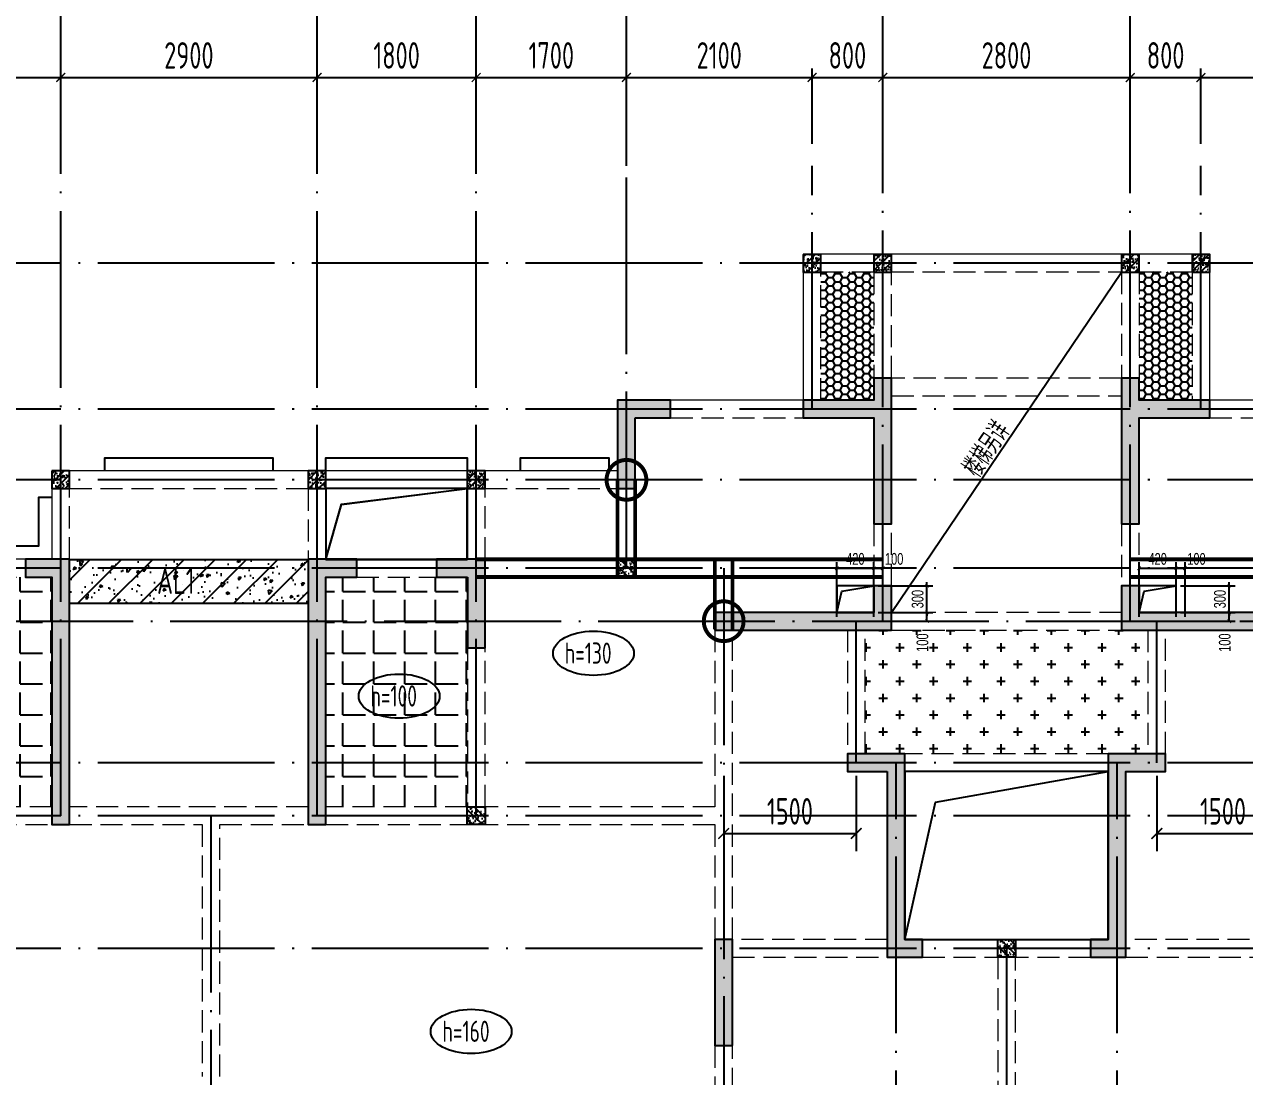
# Model space of a CAD drawing. Extents: x -668857 to 154266, y -275694 to 291306.
# Drawn here: x -198999 to -185195, y -6322 to 5578 of the extents above; entities that cross this region are included whole.
import ezdxf
from ezdxf.enums import TextEntityAlignment as Align

# ---------------------------------------------------------------- set-up
doc = ezdxf.new("R2010")
doc.units = 0
doc.header["$LTSCALE"] = 1000
for name, pattern in [('DASH', [0.35, 0.25, -0.1]), ('DASHED', [0.75, 0.5, -0.25]), ('DOTE', [2.42, 2, -0.2, 0.02, -0.2])]:
    doc.linetypes.add(name, pattern=pattern)
doc.layers.get('0').update_dxf_attribs({"linetype": 'CONTINUOUS'})
doc.layers.get('DEFPOINTS').update_dxf_attribs({"linetype": 'CONTINUOUS'})
doc.layers.add('+公共字体', color=7, linetype='CONTINUOUS', lineweight=20)
for name, color, linetype in [('A-AXIS', 1, 'CONTINUOUS'), ('A-DOTE', 10, 'DOTE'), ('BEAM', 4, 'DASHED'), ('ROOF', 183, 'CONTINUOUS'), ('S-B板填充', 251, 'CONTINUOUS'), ('S-B板标注', 3, 'CONTINUOUS'), ('S-B板配筋号', 7, 'CONTINUOUS'), ('S-C承台编号', 6, 'CONTINUOUS'), ('S-D洞口', 4, 'CONTINUOUS'), ('S-D洞口标注', 3, 'CONTINUOUS'), ('S-L主梁线', 4, 'DASH'), ('S-Q墙填充', 252, 'CONTINUOUS'), ('S-Q墙实线', 6, 'CONTINUOUS'), ('S-Q墙标注', 3, 'CONTINUOUS'), ('S-Y一般标注', 3, 'CONTINUOUS'), ('S-板正筋', 2, 'CONTINUOUS'), ('S-构造柱', 212, 'CONTINUOUS'), ('TEXT', 2, 'CONTINUOUS'), ('水平筋标注', 7, 'CONTINUOUS'), ('看线', 251, 'CONTINUOUS'), ('配箍校核', 34, 'CONTINUOUS')]:
    doc.layers.add(name, color=color, linetype=linetype)
doc.styles.add('TSSD_DIMENSION', font='Tssdeng.shx', dxfattribs={"width": 0.7, "bigfont": 'tssdchn.shx'})
doc.styles.add('TSSD_REIN', font='tssdeng.shx', dxfattribs={"width": 0.7, "height": 300, "bigfont": 'tssdchn.shx'})
doc.styles.add('结构文字', font='zstxt.shx', dxfattribs={"width": 0.7, "bigfont": 'zshz.shx'})
doc.dimstyles.new('STRUCK', dxfattribs={"dimtxt": 400, "dimasz": 121, "dimexe": 200, "dimexo": 150, "dimgap": 115, "dimtad": 1, "dimdec": 0, "dimdsep": 46, "dimtxsty": '结构文字', "dimblk": 'ARCHTICK', "dimcen": 400, "dimclrd": 3, "dimclre": 3, "dimclrt": 7, "dimadec": 0, "dimazin": 0, "dimtfac": 1, "dimtdec": 0, "dimtix": 1, "dimtmove": 2, "dimatfit": 3, "dimldrblk": '_DIMX', "dimfxl": 0, "dimtolj": 1, "dimtzin": 0, "dimarcsym": 0})
doc.dimstyles.new('STRUCK30', dxfattribs={"dimscale": 0.33333, "dimtxt": 400, "dimasz": 121, "dimexe": 200, "dimexo": 150, "dimgap": 115, "dimtad": 1, "dimdec": 0, "dimdsep": 46, "dimtxsty": '结构文字', "dimblk": 'ARCHTICK', "dimcen": 400, "dimclrd": 3, "dimclre": 3, "dimclrt": 7, "dimadec": 0, "dimazin": 0, "dimtfac": 1, "dimtdec": 0, "dimtix": 1, "dimtmove": 2, "dimatfit": 3, "dimldrblk": '_DIMX', "dimfxl": 0, "dimtolj": 1, "dimtzin": 0, "dimarcsym": 0})
doc.dimstyles.new('TSSD_100_100', dxfattribs={"dimtxt": 300, "dimasz": 100, "dimexe": 100, "dimexo": 250, "dimgap": 100, "dimtad": 1, "dimdec": 0, "dimzin": 0, "dimdsep": 46, "dimtxsty": 'TSSD_DIMENSION', "dimblk": 'ARCHTICK', "dimcen": 0, "dimdle": 100, "dimclrt": 7, "dimadec": 0, "dimazin": 0, "dimtfac": 1, "dimtdec": 0, "dimtix": 1, "dimtmove": 2, "dimatfit": 3, "dimldrblk": 'ARCHTICK', "dimfxl": 0, "dimtolj": 1, "dimtzin": 0, "dimarcsym": 0})

# ---------------------------------------------------------------- blocks, each defined once
blk = doc.blocks.new('_ArchTick')
at = {"color": 0, "linetype": 'ByBlock', "const_width": 0.15}
blk.add_lwpolyline([(-0.5, -0.5), (0.5, 0.5)], dxfattribs=at)
blk = doc.blocks.new('*D162')
at = {"layer": 'DEFPOINTS', "color": 0}
for p in [(31400, 19250), (29600, 18250), (31400, 18250)]:
    blk.add_point(p, dxfattribs=at)
at = {"layer": 'S-Y一般标注', "color": 0, "lineweight": -2}
for p, q in [((29600, 18500), (29600, 19350)), ((31400, 18500), (31400, 19350)), ((29500, 19250), (31500, 19250))]:
    blk.add_line(p, q, dxfattribs=at)
at = {"layer": 'S-Y一般标注', "color": 0, "lineweight": -2, "xscale": 100, "yscale": 100, "zscale": 100, "rotation": 180}
blk.add_blockref('_ArchTick', (29600, 19250), dxfattribs=at)
at = {"layer": 'S-Y一般标注', "color": 0, "lineweight": -2, "xscale": 100, "yscale": 100, "zscale": 100}
blk.add_blockref('_ArchTick', (31400, 19250), dxfattribs=at)
at = {"layer": 'S-Y一般标注', "color": 7, "insert": (30500, 19500), "char_height": 300, "attachment_point": 5, "style": 'TSSD_DIMENSION'}
blk.add_mtext('\\A1;1800', dxfattribs=at)
blk = doc.blocks.new('*D163')
at = {"layer": 'DEFPOINTS', "color": 0}
for p in [(34300, 19250), (31400, 18250), (34300, 18250)]:
    blk.add_point(p, dxfattribs=at)
at = {"layer": 'S-Y一般标注', "color": 0, "lineweight": -2}
for p, q in [((31400, 18500), (31400, 19350)), ((34300, 18500), (34300, 19350)), ((31300, 19250), (34400, 19250))]:
    blk.add_line(p, q, dxfattribs=at)
at = {"layer": 'S-Y一般标注', "color": 0, "lineweight": -2, "xscale": 100, "yscale": 100, "zscale": 100, "rotation": 180}
blk.add_blockref('_ArchTick', (31400, 19250), dxfattribs=at)
at = {"layer": 'S-Y一般标注', "color": 0, "lineweight": -2, "xscale": 100, "yscale": 100, "zscale": 100}
blk.add_blockref('_ArchTick', (34300, 19250), dxfattribs=at)
at = {"layer": 'S-Y一般标注', "color": 7, "insert": (32850, 19500), "char_height": 300, "attachment_point": 5, "style": 'TSSD_DIMENSION'}
blk.add_mtext('\\A1;2900', dxfattribs=at)
blk = doc.blocks.new('*D164')
at = {"layer": 'DEFPOINTS', "color": 0}
for p in [(36100, 19250), (34300, 18250), (36100, 18250)]:
    blk.add_point(p, dxfattribs=at)
at = {"layer": 'S-Y一般标注', "color": 0, "lineweight": -2}
for p, q in [((34300, 18500), (34300, 19350)), ((36100, 18500), (36100, 19350)), ((34200, 19250), (36200, 19250))]:
    blk.add_line(p, q, dxfattribs=at)
at = {"layer": 'S-Y一般标注', "color": 0, "lineweight": -2, "xscale": 100, "yscale": 100, "zscale": 100, "rotation": 180}
blk.add_blockref('_ArchTick', (34300, 19250), dxfattribs=at)
at = {"layer": 'S-Y一般标注', "color": 0, "lineweight": -2, "xscale": 100, "yscale": 100, "zscale": 100}
blk.add_blockref('_ArchTick', (36100, 19250), dxfattribs=at)
at = {"layer": 'S-Y一般标注', "color": 7, "insert": (35200, 19500), "char_height": 300, "attachment_point": 5, "style": 'TSSD_DIMENSION'}
blk.add_mtext('\\A1;1800', dxfattribs=at)
blk = doc.blocks.new('*D165')
at = {"layer": 'DEFPOINTS', "color": 0}
for p in [(37800, 19250), (36100, 18250), (37800, 18250)]:
    blk.add_point(p, dxfattribs=at)
at = {"layer": 'S-Y一般标注', "color": 0, "lineweight": -2}
for p, q in [((36100, 18500), (36100, 19350)), ((37800, 18500), (37800, 19350)), ((36000, 19250), (37900, 19250))]:
    blk.add_line(p, q, dxfattribs=at)
at = {"layer": 'S-Y一般标注', "color": 0, "lineweight": -2, "xscale": 100, "yscale": 100, "zscale": 100, "rotation": 180}
blk.add_blockref('_ArchTick', (36100, 19250), dxfattribs=at)
at = {"layer": 'S-Y一般标注', "color": 0, "lineweight": -2, "xscale": 100, "yscale": 100, "zscale": 100}
blk.add_blockref('_ArchTick', (37800, 19250), dxfattribs=at)
at = {"layer": 'S-Y一般标注', "color": 7, "insert": (36950, 19500), "char_height": 300, "attachment_point": 5, "style": 'TSSD_DIMENSION'}
blk.add_mtext('\\A1;1700', dxfattribs=at)
blk = doc.blocks.new('*D166')
at = {"layer": 'DEFPOINTS', "color": 0}
for p in [(40700, 19250), (39900, 18250), (40700, 18250)]:
    blk.add_point(p, dxfattribs=at)
at = {"layer": 'S-Y一般标注', "color": 0, "lineweight": -2}
for p, q in [((39900, 18500), (39900, 19350)), ((40700, 18500), (40700, 19350)), ((39800, 19250), (40800, 19250))]:
    blk.add_line(p, q, dxfattribs=at)
at = {"layer": 'S-Y一般标注', "color": 0, "lineweight": -2, "xscale": 100, "yscale": 100, "zscale": 100, "rotation": 180}
blk.add_blockref('_ArchTick', (39900, 19250), dxfattribs=at)
at = {"layer": 'S-Y一般标注', "color": 0, "lineweight": -2, "xscale": 100, "yscale": 100, "zscale": 100}
blk.add_blockref('_ArchTick', (40700, 19250), dxfattribs=at)
at = {"layer": 'S-Y一般标注', "color": 7, "insert": (40300, 19500), "char_height": 300, "attachment_point": 5, "style": 'TSSD_DIMENSION'}
blk.add_mtext('\\A1;800', dxfattribs=at)
blk = doc.blocks.new('*D167')
at = {"layer": 'DEFPOINTS', "color": 0}
for p in [(43500, 19250), (40700, 18250), (43500, 18250)]:
    blk.add_point(p, dxfattribs=at)
at = {"layer": 'S-Y一般标注', "color": 0, "lineweight": -2}
for p, q in [((40700, 18500), (40700, 19350)), ((43500, 18500), (43500, 19350)), ((40600, 19250), (43600, 19250))]:
    blk.add_line(p, q, dxfattribs=at)
at = {"layer": 'S-Y一般标注', "color": 0, "lineweight": -2, "xscale": 100, "yscale": 100, "zscale": 100, "rotation": 180}
blk.add_blockref('_ArchTick', (40700, 19250), dxfattribs=at)
at = {"layer": 'S-Y一般标注', "color": 0, "lineweight": -2, "xscale": 100, "yscale": 100, "zscale": 100}
blk.add_blockref('_ArchTick', (43500, 19250), dxfattribs=at)
at = {"layer": 'S-Y一般标注', "color": 7, "insert": (42100, 19500), "char_height": 300, "attachment_point": 5, "style": 'TSSD_DIMENSION'}
blk.add_mtext('\\A1;2800', dxfattribs=at)
blk = doc.blocks.new('*D168')
at = {"layer": 'DEFPOINTS', "color": 0}
for p in [(46400, 19250), (44300, 18250), (46400, 18250)]:
    blk.add_point(p, dxfattribs=at)
at = {"layer": 'S-Y一般标注', "color": 0, "lineweight": -2}
for p, q in [((44300, 18500), (44300, 19350)), ((46400, 18500), (46400, 19350)), ((44200, 19250), (46500, 19250))]:
    blk.add_line(p, q, dxfattribs=at)
at = {"layer": 'S-Y一般标注', "color": 0, "lineweight": -2, "xscale": 100, "yscale": 100, "zscale": 100, "rotation": 180}
blk.add_blockref('_ArchTick', (44300, 19250), dxfattribs=at)
at = {"layer": 'S-Y一般标注', "color": 0, "lineweight": -2, "xscale": 100, "yscale": 100, "zscale": 100}
blk.add_blockref('_ArchTick', (46400, 19250), dxfattribs=at)
at = {"layer": 'S-Y一般标注', "color": 7, "insert": (45742, 19500), "char_height": 300, "attachment_point": 5, "style": 'TSSD_DIMENSION'}
blk.add_mtext('\\A1;2100', dxfattribs=at)
blk = doc.blocks.new('*D186')
at = {"layer": 'DEFPOINTS', "color": 0}
for p in [(39900, 19250), (37800, 18250), (39900, 18250)]:
    blk.add_point(p, dxfattribs=at)
at = {"layer": 'S-Y一般标注', "color": 0, "lineweight": -2}
for p, q in [((37800, 18500), (37800, 19350)), ((39900, 18500), (39900, 19350)), ((37700, 19250), (40000, 19250))]:
    blk.add_line(p, q, dxfattribs=at)
at = {"layer": 'S-Y一般标注', "color": 0, "lineweight": -2, "xscale": 100, "yscale": 100, "zscale": 100, "rotation": 180}
blk.add_blockref('_ArchTick', (37800, 19250), dxfattribs=at)
at = {"layer": 'S-Y一般标注', "color": 0, "lineweight": -2, "xscale": 100, "yscale": 100, "zscale": 100}
blk.add_blockref('_ArchTick', (39900, 19250), dxfattribs=at)
at = {"layer": 'S-Y一般标注', "color": 7, "insert": (38850, 19500), "char_height": 300, "attachment_point": 5, "style": 'TSSD_DIMENSION'}
blk.add_mtext('\\A1;2100', dxfattribs=at)
blk = doc.blocks.new('*D187')
at = {"layer": 'DEFPOINTS', "color": 0}
for p in [(44300, 19250), (43500, 18250), (44300, 18250)]:
    blk.add_point(p, dxfattribs=at)
at = {"layer": 'S-Y一般标注', "color": 0, "lineweight": -2}
for p, q in [((43500, 18500), (43500, 19350)), ((44300, 18500), (44300, 19350)), ((43400, 19250), (44400, 19250))]:
    blk.add_line(p, q, dxfattribs=at)
at = {"layer": 'S-Y一般标注', "color": 0, "lineweight": -2, "xscale": 100, "yscale": 100, "zscale": 100, "rotation": 180}
blk.add_blockref('_ArchTick', (43500, 19250), dxfattribs=at)
at = {"layer": 'S-Y一般标注', "color": 0, "lineweight": -2, "xscale": 100, "yscale": 100, "zscale": 100}
blk.add_blockref('_ArchTick', (44300, 19250), dxfattribs=at)
at = {"layer": 'S-Y一般标注', "color": 7, "insert": (43900, 19500), "char_height": 300, "attachment_point": 5, "style": 'TSSD_DIMENSION'}
blk.add_mtext('\\A1;800', dxfattribs=at)
blk = doc.blocks.new('20210729.03504727')
at = {"layer": '看线', "color": 202, "ltscale": 0.5}
for points in [[(26800, 10800), (26800, 10950), (28700, 10950), (28700, 10800)], [(29300, 10800), (29300, 10950), (30900, 10950), (30900, 10800)], [(31500, 10800), (31500, 10950), (32500, 10950), (32500, 10800)], [(26200, 10500), (26050, 10500), (26050, 9950), (24500, 9950)]]:
    blk.add_lwpolyline(points, dxfattribs=at)
blk = doc.blocks.new('*D1082')
at = {"layer": 'DEFPOINTS', "color": 0}
for p in [(-185969, -772), (-185369, -772), (-185969, -1072)]:
    blk.add_point(p, dxfattribs=at)
at = {"layer": 'S-D洞口标注', "color": 3, "lineweight": -2}
for p, q in [((-185919, -772), (-185302, -772)), ((-185369, -772), (-185369, -732)), ((-185369, -1072), (-185369, -772)), ((-185919, -1072), (-185302, -1072)), ((-185369, -1072), (-185369, -1112))]:
    blk.add_line(p, q, dxfattribs=at)
at = {"layer": 'S-D洞口标注', "color": 3, "lineweight": -2, "xscale": 40.33293, "yscale": 40.33293, "zscale": 40.33293}
for p, rotation in [((-185369, -772), 270), ((-185369, -1072), 90)]:
    blk.add_blockref('_ArchTick', p, dxfattribs=dict(at, rotation=rotation))
at = {"layer": 'S-D洞口标注', "color": 7, "insert": (-185474, -922), "char_height": 133.3, "attachment_point": 5, "rotation": 90, "style": '结构文字'}
blk.add_mtext('\\A1;300', dxfattribs=at)
blk = doc.blocks.new('_DIMX')
blk.add_line((-150, 0), (150, 0))
at = {"const_width": 50}
blk.add_lwpolyline([(-70, -70), (70, 70)], dxfattribs=at)
blk = doc.blocks.new('*D1083')
at = {"layer": 'DEFPOINTS', "color": 0}
for p in [(-185969, -573), (-186389, -1173), (-185969, -1172)]:
    blk.add_point(p, dxfattribs=at)
at = {"layer": 'S-D洞口标注', "color": 3, "lineweight": -2}
for p, q in [((-186389, -1123), (-186389, -506)), ((-185969, -1122), (-185969, -506)), ((-186389, -573), (-185969, -573))]:
    blk.add_line(p, q, dxfattribs=at)
at = {"layer": 'S-D洞口标注', "color": 3, "lineweight": -2, "xscale": 40.33293, "yscale": 40.33293, "zscale": 40.33293, "rotation": 180}
blk.add_blockref('_ArchTick', (-186389, -573), dxfattribs=at)
at = {"layer": 'S-D洞口标注', "color": 3, "lineweight": -2, "xscale": 40.33293, "yscale": 40.33293, "zscale": 40.33293}
blk.add_blockref('_ArchTick', (-185969, -573), dxfattribs=at)
at = {"layer": 'S-D洞口标注', "color": 7, "insert": (-186179, -468), "char_height": 133.3, "attachment_point": 5, "style": '结构文字'}
blk.add_mtext('\\A1;420', dxfattribs=at)
blk = doc.blocks.new('*D1084')
at = {"layer": 'DEFPOINTS', "color": 0}
for p in [(-185869, -573), (-185969, -1172), (-185869, -1172)]:
    blk.add_point(p, dxfattribs=at)
at = {"layer": 'S-D洞口标注', "color": 3, "lineweight": -2}
for p, q in [((-185969, -1122), (-185969, -506)), ((-185869, -1122), (-185869, -506)), ((-185969, -573), (-185869, -573))]:
    blk.add_line(p, q, dxfattribs=at)
at = {"layer": 'S-D洞口标注', "color": 3, "lineweight": -2, "xscale": 40.33293, "yscale": 40.33293, "zscale": 40.33293, "rotation": 180}
blk.add_blockref('_ArchTick', (-185969, -573), dxfattribs=at)
at = {"layer": 'S-D洞口标注', "color": 3, "lineweight": -2, "xscale": 40.33293, "yscale": 40.33293, "zscale": 40.33293}
blk.add_blockref('_ArchTick', (-185869, -573), dxfattribs=at)
at = {"layer": 'S-D洞口标注', "color": 7, "insert": (-185740, -468), "char_height": 133.3, "attachment_point": 5, "style": '结构文字'}
blk.add_mtext('\\A1;100', dxfattribs=at)
blk = doc.blocks.new('*D1085')
at = {"layer": 'DEFPOINTS', "color": 0}
for p in [(-185969, -1072), (-185369, -1072), (-185969, -1172)]:
    blk.add_point(p, dxfattribs=at)
at = {"layer": 'S-D洞口标注', "color": 3, "lineweight": -2}
for p, q in [((-185919, -1072), (-185302, -1072)), ((-185369, -1172), (-185369, -1072)), ((-185919, -1172), (-185302, -1172))]:
    blk.add_line(p, q, dxfattribs=at)
at = {"layer": 'S-D洞口标注', "color": 3, "lineweight": -2, "xscale": 40.33293, "yscale": 40.33293, "zscale": 40.33293}
for p, rotation in [((-185369, -1072), 90), ((-185369, -1172), 270)]:
    blk.add_blockref('_ArchTick', p, dxfattribs=dict(at, rotation=rotation))
at = {"layer": 'S-D洞口标注', "color": 7, "insert": (-185419, -1414), "char_height": 133.3, "attachment_point": 5, "rotation": 90, "style": '结构文字'}
blk.add_mtext('\\A1;100', dxfattribs=at)
blk = doc.blocks.new('*D1086')
at = {"layer": 'DEFPOINTS', "color": 0}
for p in [(-189389, -772), (-188789, -772), (-189389, -1072)]:
    blk.add_point(p, dxfattribs=at)
at = {"layer": 'S-D洞口标注', "color": 3, "lineweight": -2}
for p, q in [((-189339, -772), (-188722, -772)), ((-188789, -772), (-188789, -732)), ((-188789, -1072), (-188789, -772)), ((-189339, -1072), (-188722, -1072)), ((-188789, -1072), (-188789, -1112))]:
    blk.add_line(p, q, dxfattribs=at)
at = {"layer": 'S-D洞口标注', "color": 3, "lineweight": -2, "xscale": 40.33293, "yscale": 40.33293, "zscale": 40.33293}
for p, rotation in [((-188789, -772), 270), ((-188789, -1072), 90)]:
    blk.add_blockref('_ArchTick', p, dxfattribs=dict(at, rotation=rotation))
at = {"layer": 'S-D洞口标注', "color": 7, "insert": (-188894, -922), "char_height": 133.3, "attachment_point": 5, "rotation": 90, "style": '结构文字'}
blk.add_mtext('\\A1;300', dxfattribs=at)
blk = doc.blocks.new('*D1087')
at = {"layer": 'DEFPOINTS', "color": 0}
for p in [(-189389, -573), (-189809, -1173), (-189389, -1172)]:
    blk.add_point(p, dxfattribs=at)
at = {"layer": 'S-D洞口标注', "color": 3, "lineweight": -2}
for p, q in [((-189809, -1123), (-189809, -506)), ((-189389, -1122), (-189389, -506)), ((-189809, -573), (-189389, -573))]:
    blk.add_line(p, q, dxfattribs=at)
at = {"layer": 'S-D洞口标注', "color": 3, "lineweight": -2, "xscale": 40.33293, "yscale": 40.33293, "zscale": 40.33293, "rotation": 180}
blk.add_blockref('_ArchTick', (-189809, -573), dxfattribs=at)
at = {"layer": 'S-D洞口标注', "color": 3, "lineweight": -2, "xscale": 40.33293, "yscale": 40.33293, "zscale": 40.33293}
blk.add_blockref('_ArchTick', (-189389, -573), dxfattribs=at)
at = {"layer": 'S-D洞口标注', "color": 7, "insert": (-189599, -468), "char_height": 133.3, "attachment_point": 5, "style": '结构文字'}
blk.add_mtext('\\A1;420', dxfattribs=at)
blk = doc.blocks.new('*D1088')
at = {"layer": 'DEFPOINTS', "color": 0}
for p in [(-189289, -573), (-189389, -1172), (-189289, -1172)]:
    blk.add_point(p, dxfattribs=at)
at = {"layer": 'S-D洞口标注', "color": 3, "lineweight": -2}
for p, q in [((-189389, -1122), (-189389, -506)), ((-189289, -1122), (-189289, -506)), ((-189389, -573), (-189289, -573))]:
    blk.add_line(p, q, dxfattribs=at)
at = {"layer": 'S-D洞口标注', "color": 3, "lineweight": -2, "xscale": 40.33293, "yscale": 40.33293, "zscale": 40.33293, "rotation": 180}
blk.add_blockref('_ArchTick', (-189389, -573), dxfattribs=at)
at = {"layer": 'S-D洞口标注', "color": 3, "lineweight": -2, "xscale": 40.33293, "yscale": 40.33293, "zscale": 40.33293}
blk.add_blockref('_ArchTick', (-189289, -573), dxfattribs=at)
at = {"layer": 'S-D洞口标注', "color": 7, "insert": (-189160, -468), "char_height": 133.3, "attachment_point": 5, "style": '结构文字'}
blk.add_mtext('\\A1;100', dxfattribs=at)
blk = doc.blocks.new('*D1089')
at = {"layer": 'DEFPOINTS', "color": 0}
for p in [(-189389, -1072), (-188789, -1072), (-189389, -1172)]:
    blk.add_point(p, dxfattribs=at)
at = {"layer": 'S-D洞口标注', "color": 3, "lineweight": -2}
for p, q in [((-189339, -1072), (-188722, -1072)), ((-188789, -1172), (-188789, -1072)), ((-189339, -1172), (-188722, -1172))]:
    blk.add_line(p, q, dxfattribs=at)
at = {"layer": 'S-D洞口标注', "color": 3, "lineweight": -2, "xscale": 40.33293, "yscale": 40.33293, "zscale": 40.33293}
for p, rotation in [((-188789, -1072), 90), ((-188789, -1172), 270)]:
    blk.add_blockref('_ArchTick', p, dxfattribs=dict(at, rotation=rotation))
at = {"layer": 'S-D洞口标注', "color": 7, "insert": (-188839, -1414), "char_height": 133.3, "attachment_point": 5, "rotation": 90, "style": '结构文字'}
blk.add_mtext('\\A1;100', dxfattribs=at)
blk = doc.blocks.new('20210803.22403995')
at = {"layer": '+公共字体', "color": 2, "const_width": 45}
for points in [[(-831038, -168387, 1), (-831038, -167937, 1), (-831038, -168387, -1)], [(-829938, -169986, 1), (-829938, -169536, 1), (-829938, -169986, -1)]]:
    blk.add_lwpolyline(points, format="xyb", dxfattribs=at)
blk = doc.blocks.new('20210807.15312446')
at = {"layer": 'S-Q墙填充'}
h = blk.add_hatch(color=252, dxfattribs=at)
h.dxf.hatch_style = 1
h.paths.add_polyline_path([(97216, 67840), (97216, 68190), (97016, 68190), (97016, 67940), (96216, 67940), (96216, 67740), (97016, 67740), (97016, 66540), (97216, 66540)])
h = blk.add_hatch(color=252, dxfattribs=at)
h.dxf.hatch_style = 1
h.paths.add_polyline_path([(99816, 67840), (99816, 66540), (100016, 66540), (100016, 67740), (100815, 67740), (100815, 67940), (100016, 67940), (100016, 68190), (99816, 68190)])
h = blk.add_hatch(color=252, dxfattribs=at)
h.dxf.hatch_style = 1
h.paths.add_polyline_path([(94316, 67740), (94716, 67740), (94716, 67940), (94116, 67940), (94116, 66940), (94316, 66940)])
h = blk.add_hatch(color=252, dxfattribs=at)
h.dxf.hatch_style = 1
h.paths.add_polyline_path([(87916, 66140), (87416, 66140), (87416, 65940), (87716, 65940), (87716, 63140), (87916, 63140)])
h = blk.add_hatch(color=252, dxfattribs=at)
h.dxf.hatch_style = 1
h.paths.add_polyline_path([(90616, 66140), (90616, 63140), (90816, 63140), (90816, 65940), (91166, 65940), (91166, 66140)])
h = blk.add_hatch(color=252, dxfattribs=at)
h.dxf.hatch_style = 1
h.paths.add_polyline_path([(92416, 65940), (92416, 65140), (92616, 65140), (92616, 66140), (92066, 66140), (92066, 65940)])
h = blk.add_hatch(color=252, dxfattribs=at)
h.dxf.hatch_style = 1
h.paths.add_polyline_path([(95216, 65340), (96816, 65340), (97216, 65340), (97216, 65840), (97016, 65840), (97016, 65540), (96816, 65540), (95216, 65540)])
h = blk.add_hatch(color=252, dxfattribs=at)
h.dxf.hatch_style = 1
h.paths.add_polyline_path([(100016, 65540), (100016, 65840), (99816, 65840), (99816, 65340), (100216, 65340), (101816, 65340), (101816, 65540), (100216, 65540)])
h = blk.add_hatch(color=252, dxfattribs=at)
h.dxf.hatch_style = 1
h.paths.add_polyline_path([(97166, 63740), (97166, 61640), (97566, 61640), (97566, 61840), (97366, 61840), (97366, 63940), (96716, 63940), (96716, 63740)])
h = blk.add_hatch(color=252, dxfattribs=at)
h.dxf.hatch_style = 1
h.paths.add_polyline_path([(99666, 61840), (99466, 61840), (99466, 61640), (99866, 61640), (99866, 63740), (100316, 63740), (100316, 63940), (99666, 63940)])
h = blk.add_hatch(color=252, dxfattribs=at)
h.dxf.hatch_style = 1
h.paths.add_polyline_path([(95416, 60640), (95416, 61840), (95216, 61840), (95216, 60640)])
at = {"layer": 'S-D洞口', "color": 5}
for points in [[(90816, 66140), (92416, 66140), (92416, 66940), (90816, 66940), (90816, 66140), (90993, 66762), (92416, 66940)], [(97366, 61840), (99666, 61840), (99666, 63740), (97366, 63740), (97366, 61840), (97712, 63393), (99666, 63740)]]:
    blk.add_lwpolyline(points, dxfattribs=at)
at = {"layer": 'S-L主梁线', "linetype": 'ByBlock', "lineweight": 18}
for p, q in [((96216, 69590), (96216, 67940)), ((97116, 69590), (96216, 69590)), ((99916, 69590), (97116, 69590)), ((100816, 69590), (99916, 69590)), ((100816, 67940), (100816, 69590)), ((96216, 67940), (94716, 67940)), ((102316, 67940), (100816, 67940)), ((87716, 67140), (87716, 66140)), ((90716, 67140), (87716, 67140)), ((92516, 67140), (90716, 67140)), ((94116, 67140), (92516, 67140)), ((90816, 66940), (92416, 66940)), ((90816, 66140), (90816, 66940)), ((92416, 66940), (92416, 66140)), ((87416, 66140), (86016, 66140)), ((92066, 66140), (91166, 66140)), ((97366, 63740), (99666, 63740)), ((98516, 61840), (97566, 61840)), ((99466, 61840), (98516, 61840))]:
    blk.add_line(p, q, dxfattribs=at)
at = {"layer": 'S-L主梁线', "linetype": 'DASH', "lineweight": 18}
for p, q in [((96416, 69390), (97016, 69390)), ((96416, 67940), (96416, 69390)), ((97016, 69390), (97016, 68190)), ((97216, 69390), (99816, 69390)), ((97216, 68190), (97216, 69390)), ((99816, 69390), (99816, 68190)), ((100015, 69390), (100016, 68190)), ((100016, 69390), (100616, 69390)), ((100616, 69390), (100616, 67940)), ((99815, 68190), (97216, 68190)), ((97216, 67990), (99816, 67990)), ((94716, 67740), (96216, 67740)), ((100816, 67740), (102316, 67740)), ((87916, 66940), (90616, 66940)), ((87916, 66140), (87916, 66940)), ((90616, 66940), (90616, 66140)), ((92616, 66940), (94116, 66940)), ((92616, 66140), (92616, 66940)), ((97016, 66540), (97016, 65840)), ((97216, 65840), (97216, 66540)), ((99816, 66540), (99816, 65840)), ((100016, 65840), (100016, 66540)), ((86016, 65940), (87416, 65940)), ((91166, 65940), (92066, 65940)), ((99816, 65540), (97216, 65540)), ((95216, 65340), (95216, 63340)), ((95416, 63240), (95416, 65340)), ((96716, 65340), (96716, 63940)), ((96916, 63940), (96916, 65340)), ((97216, 65340), (99816, 65340)), ((100116, 65340), (100116, 63940)), ((100316, 63940), (100316, 65340)), ((92416, 65140), (92416, 63340)), ((92616, 63340), (92616, 65140)), ((99666, 63940), (97366, 63940)), ((87716, 63340), (86016, 63340)), ((89516, 63340), (87916, 63340)), ((90616, 63340), (89516, 63340)), ((92416, 63340), (90816, 63340)), ((95216, 63340), (92616, 63340)), ((95416, 61840), (95416, 63240)), ((86016, 63140), (87716, 63140)), ((87916, 63140), (89416, 63140)), ((89416, 63140), (89416, 60290)), ((89616, 63140), (90616, 63140)), ((89616, 60290), (89616, 63140)), ((90816, 63140), (92516, 63140)), ((92516, 63140), (95216, 63140)), ((95216, 63140), (95216, 61840)), ((97166, 61840), (95416, 61840)), ((101616, 61840), (99866, 61840)), ((95416, 61640), (97166, 61640)), ((97566, 61640), (98516, 61640)), ((98416, 61640), (98416, 57640)), ((98516, 61640), (99466, 61640)), ((98616, 57640), (98616, 61640)), ((99866, 61640), (101616, 61640)), ((95216, 60640), (95216, 59090)), ((95416, 59090), (95416, 60640))]:
    blk.add_line(p, q, dxfattribs=at)
at = {"layer": 'S-Q墙实线'}
blk.add_lwpolyline([(97216, 67840), (97216, 68190), (97016, 68190), (97016, 67940), (96216, 67940), (96216, 67740), (97016, 67740), (97016, 66540), (97216, 66540), (97216, 67840)], dxfattribs=at)
for points in [[(99816, 67840), (99816, 66540), (100016, 66540), (100016, 67740), (100815, 67740), (100815, 67940), (100016, 67940), (100016, 68190), (99816, 68190)], [(94316, 67740), (94716, 67740), (94716, 67940), (94116, 67940), (94116, 66940), (94316, 66940)], [(87916, 66140), (87416, 66140), (87416, 65940), (87716, 65940), (87716, 63140), (87916, 63140)], [(90616, 66140), (90616, 63140), (90816, 63140), (90816, 65940), (91166, 65940), (91166, 66140)], [(92416, 65940), (92416, 65140), (92616, 65140), (92616, 66140), (92066, 66140), (92066, 65940)], [(95216, 65340), (96816, 65340), (97216, 65340), (97216, 65840), (97016, 65840), (97016, 65540), (96816, 65540), (95216, 65540)], [(100016, 65540), (100016, 65840), (99816, 65840), (99816, 65340), (100216, 65340), (101816, 65340), (101816, 65540), (100216, 65540)], [(97166, 63740), (97166, 61640), (97566, 61640), (97566, 61840), (97366, 61840), (97366, 63940), (96716, 63940), (96716, 63740)], [(99666, 61840), (99466, 61840), (99466, 61640), (99866, 61640), (99866, 63740), (100316, 63740), (100316, 63940), (99666, 63940)], [(95416, 60640), (95416, 61840), (95216, 61840), (95216, 60640)]]:
    blk.add_lwpolyline(points, close=True, dxfattribs=at)
blk = doc.blocks.new('20210730.02141516')
at = {"layer": 'S-构造柱'}
h = blk.add_hatch(dxfattribs=at)
h.set_pattern_fill('ARMORED', color=256, scale=15, angle=-90, style=0)
h.set_pattern_definition([(320, (-154189.41, 3278673.45), (-9.4128202, -107.5890274), [11.25, -123.75]), (265, (-154189.41, 3278673.45), (112.82882, 20.8127), [9, -99]), (10.4514, (-154190.19, 3278664.49), (103.4159313, -86.7764073), [9.5610285, -105.1713168]), (316.1842, (-154159.41, 3278673.45), (-24.827852, -160.0861573), [16.875, -185.625]), (6.6356, (-154161.48, 3278660.11), (146.117681, -140.199406), [14.341543, -157.75695]), (261.1842, (-154159.41, 3278673.45), (146.11779, -140.199292), [13.5, -148.5]), (291, (-154166.91, 3278658.45), (-60.3928336, -89.5360578), [11.25, -123.75]), (236, (-154166.91, 3278658.45), (108.7725068, -36.4972998), [9, -99]), (341.4514, (-154171.94, 3278650.99), (48.3795745, -126.0333943), [9.5610285, -105.1713168]), (307.5, (-154189.41, 3278673.454), (49.93407807, -1.8239783), [0, -97.8, 0, -100.5, 0, -99.375]), (277.5, (-154189.41, 3278673.454), (59.1617568, -39.4604306), [0, -57.3, 0, -95.55, 0, -37.875]), (237.5, (-154189.41, 3278706.904), (-3.38323076, -80.07336543), [0, -37.5, 0, -117, 0, -155.25]), (227.5, (-154189.41, 3278721.904), (15.0157473, -87.4779254), [0, -48.75, 0, -77.7, 0, -110.25]), (315, (-154189.41, 3278673.454), (53.0330086, 53.0330086), [])])
h.paths.add_polyline_path([(200, 200), (200, 0), (0, 0), (0, 200)])
blk.add_lwpolyline([(200, 200), (200, 0), (0, 0), (0, 200)], close=True, dxfattribs=at)
blk = doc.blocks.new('20210809.18285270')
at = {"layer": 'ROOF', "xscale": -1, "rotation": 4.61764226855621e-08}
for p in [(35500, 12550), (36300, 12550), (39100, 12550), (39900, 12550), (27000, 10100), (29900, 10100), (31700, 10100)]:
    blk.add_blockref('20210730.02141516', p, dxfattribs=at)
at = {"layer": 'ROOF', "rotation": 359.9999999538236}
for p in [(33200, 9100), (37500, 4800)]:
    blk.add_blockref('20210730.02141516', p, dxfattribs=at)
at = {"layer": 'ROOF'}
blk.add_blockref('20210730.02141516', (31500, 6300), dxfattribs=at)
blk = doc.blocks.new('*D289')
at = {"layer": 'DEFPOINTS', "color": 0}
for p in [(-180458, -4859), (-178959, -4859), (-178959, -5659)]:
    blk.add_point(p, dxfattribs=at)
at = {"layer": 'S-Q墙标注', "color": 3, "lineweight": -2}
for p, q in [((-180458, -5009), (-180458, -5859)), ((-178959, -5009), (-178959, -5859)), ((-180458, -5659), (-178959, -5659))]:
    blk.add_line(p, q, dxfattribs=at)
at = {"layer": 'S-Q墙标注', "color": 3, "lineweight": -2, "xscale": 121, "yscale": 121, "zscale": 121, "rotation": 180}
blk.add_blockref('_ArchTick', (-180458, -5659), dxfattribs=at)
at = {"layer": 'S-Q墙标注', "color": 3, "lineweight": -2, "xscale": 121, "yscale": 121, "zscale": 121}
blk.add_blockref('_ArchTick', (-178959, -5659), dxfattribs=at)
at = {"layer": 'S-Q墙标注', "color": 7, "insert": (-179709, -5409), "char_height": 300, "attachment_point": 5, "style": 'TSSD_REIN'}
blk.add_mtext('\\A1;1500', dxfattribs=at)
blk = doc.blocks.new('*D290')
at = {"layer": 'DEFPOINTS', "color": 0}
for p in [(-175559, -4859), (-174059, -4859), (-174059, -5659)]:
    blk.add_point(p, dxfattribs=at)
at = {"layer": 'S-Q墙标注', "color": 3, "lineweight": -2}
for p, q in [((-175559, -5009), (-175559, -5859)), ((-174059, -5009), (-174059, -5859)), ((-175559, -5659), (-174059, -5659))]:
    blk.add_line(p, q, dxfattribs=at)
at = {"layer": 'S-Q墙标注', "color": 3, "lineweight": -2, "xscale": 121, "yscale": 121, "zscale": 121, "rotation": 180}
blk.add_blockref('_ArchTick', (-175559, -5659), dxfattribs=at)
at = {"layer": 'S-Q墙标注', "color": 3, "lineweight": -2, "xscale": 121, "yscale": 121, "zscale": 121}
blk.add_blockref('_ArchTick', (-174059, -5659), dxfattribs=at)
at = {"layer": 'S-Q墙标注', "color": 7, "insert": (-174809, -5409), "char_height": 300, "attachment_point": 5, "style": 'TSSD_REIN'}
blk.add_mtext('\\A1;1500', dxfattribs=at)
blk = doc.blocks.new('20210726.16395156')
at = {"layer": 'A-AXIS'}
for p, q in [((31400, 18249.9), (31400, 21049.9)), ((34300, 18249.9), (34300, 21049.9)), ((36100, 18249.9), (36100, 21049.9)), ((37800, 18249.9), (37800, 21049.9)), ((40700, 18249.9), (40700, 21049.9)), ((43500, 18249.9), (43500, 21049.9))]:
    blk.add_line(p, q, dxfattribs=at)
at = {"layer": 'A-DOTE'}
for p, q in [((31400, 10900), (31400, 18249.9)), ((34300, 10900), (34300, 18249.9)), ((36100, 10900), (36100, 18249.9)), ((37800, 13700), (37800, 18249.9)), ((39900, 15500), (39900, 18249.9)), ((40700, 13100.3), (40700, 18249.9)), ((43500, 13100.3), (43500, 18249.9)), ((44300, 15500), (44300, 18249.9)), ((55600, 17150), (3600, 17150)), ((55600, 15500), (3600, 15500)), ((55600, 14700), (3600, 14700)), ((55600, 13700), (3600, 13700)), ((38900.2, 13700), (38900, 3600)), ((3600, 13100.3), (55600, 13100.3)), ((40400, 11500), (40400, 13100)), ((43800, 11500), (43800, 13100)), ((55600, 11500), (3600, 11500)), ((40850, 3600.2), (40850, 11500)), ((43350, 3600.2), (43350, 11500)), ((55600, 10900), (3600, 10900)), ((33100, 10900), (33100, 3600)), ((55600, 9400), (3600, 9400)), ((42100, 9400), (42100, 3600))]:
    blk.add_line(p, q, dxfattribs=at)
at = {"layer": 'S-Y一般标注'}
for base, p1, p2, picture, middle in [((31400, 19249.9), (29600, 18249.9), (31400, 18249.9), '*D162', (30500, 19499.9)), ((34300, 19249.9), (31400, 18249.9), (34300, 18249.9), '*D163', (32850, 19499.9)), ((36100, 19249.9), (34300, 18249.9), (36100, 18249.9), '*D164', (35200, 19499.9)), ((37800, 19249.9), (36100, 18249.9), (37800, 18249.9), '*D165', (36950, 19499.9)), ((39900, 19249.9), (37800, 18249.9), (39900, 18249.9), '*D186', (38850, 19499.9)), ((40700, 19249.9), (39900, 18249.9), (40700, 18249.9), '*D166', (40300, 19499.9)), ((43500, 19249.9), (40700, 18249.9), (43500, 18249.9), '*D167', (42100, 19499.9)), ((44300, 19249.9), (43500, 18249.9), (44300, 18249.9), '*D187', (43900, 19499.9))]:
    dim = blk.add_linear_dim(base=base, p1=p1, p2=p2, dimstyle='TSSD_100_100', dxfattribs=at)
    dim.commit()
    dim.dimension.update_dxf_attribs({"geometry": picture, "text_midpoint": middle})
dim = blk.add_linear_dim(base=(46400, 19249.9), p1=(44300, 18249.9), p2=(46400, 18249.9), dimstyle='TSSD_100_100', dxfattribs=at)
dim.commit()
dim.dimension.update_dxf_attribs({"geometry": '*D168', "text_midpoint": (45741.9, 19499.9), "dimtype": 160})
blk = doc.blocks.new('20210810.19092027')
at = {"layer": 'S-Q墙标注'}
for base, p1, p2, picture, middle in [((121017.8, 61274), (119518, 62074), (121017.8, 62074), '*D289', (120267.9, 61524)), ((125917.7, 61274), (124417.8, 62074), (125917.7, 62074), '*D290', (125167.7, 61524))]:
    dim = blk.add_linear_dim(base=base, p1=p1, p2=p2, dimstyle='STRUCK', override={"dimtxt": 300, "dimgap": 100, "dimtxsty": 'TSSD_REIN'}, dxfattribs=at)
    dim.commit()
    dim.dimension.update_dxf_attribs({"geometry": picture, "text_midpoint": middle, "insert": (299976.5, 66933)})

msp = doc.modelspace()

# ---------------------------------------------------------------- hatches: boundary and pattern name
at = {"layer": 'BEAM', "linetype": 'ByBlock'}
h = msp.add_hatch(dxfattribs=at)
h.set_pattern_fill('ARMORED', color=252, scale=50, angle=180, style=0)
h.set_pattern_definition([(230, (-416259.77, 1913448.9), (-358.63009, 31.376067), [37.5, -412.5]), (175, (-416259.77, 1913448.9), (69.37567, -376.09607), [30, -330]), (280.4514, (-416289.65, 1913451.52), (-289.25469, -344.71977), [31.870095, -350.571056]), (226.1842, (-416259.77, 1913348.9), (-533.62052, 82.75951), [56.25, -618.75]), (276.6356, (-416304.23, 1913355.8), (-467.33135, -487.05894), [47.80514, -525.8565]), (171.1842, (-416259.77, 1913348.9), (-467.33097, -487.0593), [45, -495]), (201, (-416309.77, 1913373.9), (-298.453526, 201.309445), [37.5, -412.5]), (146, (-416309.77, 1913373.9), (-121.657666, -362.57502), [30, -330]), (251.4514, (-416334.64, 1913390.68), (-420.111314, -161.26525), [31.870095, -350.571056]), (217.5, (-416259.77, 1913448.9), (-6.079928, -166.446927), [0, -326, 0, -335, 0, -331.25]), (187.5, (-416259.77, 1913448.9), (-131.534769, -197.205856), [0, -191, 0, -318.5, 0, -126.25]), (147.5, (-416148.27, 1913448.9), (-266.911218, 11.277436), [0, -125, 0, -390, 0, -517.5]), (137.5, (-416098.27, 1913448.9), (-291.593085, -50.05249), [0, -162.5, 0, -259, 0, -367.5]), (225, (-416259.77, 1913448.9), (176.776695, -176.776695), [])])
h.paths.add_polyline_path([(-195788.64, -972.4), (-198488.63, -972.4), (-198488.63, -472.4), (-195788.64, -472.4)])
at = {"layer": 'S-B板填充', "linetype": 'ByBlock'}
h = msp.add_hatch(dxfattribs=at)
h.set_pattern_fill('HONEY', color=252, scale=17.142857, style=0)
h.set_pattern_definition([(0, (-134309.353, -181258.76), (81.642857, 47.136514), [54.42857, -108.857143]), (120, (-134309.353, -181258.76), (-81.642847, 47.136531), [54.42857, -108.857143]), (60, (-134309.353, -181258.76), (1e-05, 94.273045), [-108.857143, 54.42857])])
h.paths.add_polyline_path([(-189988.11, 1327.64), (-189387.97, 1327.64), (-189387.97, 2777.64), (-189988.11, 2777.64)])
h = msp.add_hatch(dxfattribs=at)
h.set_pattern_fill('HONEY', color=252, scale=17.142857, style=0)
h.set_pattern_definition([(0, (-130709.543, -181258.626), (81.642857, 47.136514), [54.42857, -108.857143]), (120, (-130709.543, -181258.626), (-81.642847, 47.136531), [54.42857, -108.857143]), (60, (-130709.543, -181258.626), (1e-05, 94.273045), [-108.857143, 54.42857])])
h.paths.add_polyline_path([(-186388.3, 1327.64), (-185788.16, 1327.64), (-185788.16, 2777.78), (-186388.3, 2777.78)])
at = {"layer": 'S-B板填充'}
h = msp.add_hatch(dxfattribs=at)
h.set_pattern_fill('ANGLE', color=252, scale=50, style=0)
h.set_pattern_definition([(0, (-102654.7, -148916.23), (0, 349.25), [254, -95.25]), (90, (-102654.7, -148916.23), (-349.25, 2e-14), [254, -95.25])])
h.paths.add_polyline_path([(-200288.64, -672.36), (-198688.62, -672.36), (-198688.62, -3272.36), (-200288.64, -3272.36)])
h = msp.add_hatch(dxfattribs=at)
h.set_pattern_fill('ANGLE', color=252, scale=50, style=0)
h.set_pattern_definition([(0, (-97954.7, -148916.23), (0, 349.25), [254, -95.25]), (90, (-97954.7, -148916.23), (-349.25, 2e-14), [254, -95.25])])
h.paths.add_polyline_path([(-195588.65, -672.36), (-193988.63, -672.36), (-193988.63, -3272.36), (-195588.65, -3272.36)])
h = msp.add_hatch(dxfattribs=at)
h.set_pattern_fill('CROSS', color=252, scale=30, style=0)
h.set_pattern_definition([(0, (-102654.7, -148916.23), (190.5, 190.5), [95.25, -285.75]), (90, (-102607.07, -148963.85), (-190.5, 190.5), [95.25, -285.75])])
h.paths.add_polyline_path([(-189488.7, -1272.09), (-186288.76, -1272.09), (-186288.76, -2672.36), (-189488.7, -2672.36)])

# ---------------------------------------------------------------- linework, layer by layer
at = {"layer": 'BEAM', "linetype": 'ByBlock'}
msp.add_lwpolyline([(-195788.64, -972.4), (-198488.63, -972.4), (-198488.63, -472.4), (-195788.64, -472.4)], close=True, dxfattribs=at)
at = {"layer": 'S-B板标注'}
for centre in [(-192561.72, -1534.72), (-194760.17, -2019.28), (-193945.31, -5811.73)]:
    msp.add_ellipse(centre, major_axis=(-457.33, 0), ratio=0.54724159, dxfattribs=at)
at = {"layer": 'S-B板配筋号', "color": 1}
msp.add_lwpolyline([(-189188.19, -1073.85), (-186588.68, 2775.89)], dxfattribs=at)
at = {"layer": 'S-D洞口', "color": 5}
for points in [[(-195588.64, -472.36), (-193988.63, -472.36), (-193988.63, 327.64), (-195588.64, 327.64), (-195588.64, -472.36), (-195410.86, 149.86), (-193988.63, 327.64)], [(-189808.64, -1072.08), (-189388.64, -1072.08), (-189388.64, -772.08), (-189808.64, -772.08), (-189808.64, -1072.08), (-189750.3, -830.42), (-189388.64, -772.08)], [(-186388.63, -1072.09), (-185968.63, -1072.09), (-185968.63, -772.09), (-186388.63, -772.09), (-186388.63, -1072.09), (-186330.3, -830.42), (-185968.63, -772.09)], [(-189038.63, -4772.36), (-186738.63, -4772.36), (-186738.63, -2872.36), (-189038.63, -2872.36), (-189038.63, -4772.36), (-188691.81, -3219.18), (-186738.63, -2872.36)]]:
    msp.add_lwpolyline(points, dxfattribs=at)
at = {"layer": 'S-板正筋', "color": 5, "linetype": 'DASH', "const_width": 42.86}
for points in [[(-192288.65, 427.64), (-192288.65, -672.36)], [(-192088.65, 427.64), (-192088.65, -672.36)], [(-189288.64, -472.36), (-193888.65, -472.36)], [(-191188.65, -1262.81), (-191188.65, -472.36)], [(-190988.64, -1262.81), (-190988.64, -472.36)], [(-186488.66, -472.36), (-181888.64, -472.36)], [(-189288.64, -672.36), (-193888.65, -672.36)], [(-186488.66, -672.36), (-181888.64, -672.36)]]:
    msp.add_lwpolyline(points, dxfattribs=at)

# ---------------------------------------------------------------- block references
msp.add_blockref('20210729.03504727', (-224888.65, -10272.36))
at = {"layer": 'A-DOTE'}
msp.add_blockref('20210726.16395156', (-229988.63, -14272.41), dxfattribs=at)
at = {"layer": 'S-C承台编号'}
msp.add_blockref('20210803.22403995', (638849.5, 168589.17), dxfattribs=at)
at = {"layer": 'S-Q墙填充'}
msp.add_blockref('20210807.15312446', (-286404.28, -66611.9), dxfattribs=at)
at = {"layer": '水平筋标注'}
msp.add_blockref('20210810.19092027', (-310606.47, -64846.35), dxfattribs=at)
at = {"layer": '配箍校核'}
msp.add_blockref('20210809.18285270', (-225488.65, -9772.52), dxfattribs=at)

# ---------------------------------------------------------------- texts
at = {"layer": 'S-B板标注', "color": 7, "style": 'TSSD_REIN', "width": 0.7}
for s, p in [('h=130', (-192886.4, -1652.87)), ('h=100', (-195084.86, -2137.42)), ('h=160', (-194270, -5929.88))]:
    msp.add_text(s, height=240, dxfattribs=at).set_placement(p)
at = {"layer": 'S-B板配筋号', "color": 1, "style": 'TSSD_REIN', "width": 0.7}
msp.add_text('楼梯另详', height=250, rotation=55.970982, dxfattribs=at).set_placement((-188198.49, 432.28))
at = {"layer": 'TEXT', "color": 1, "style": 'TSSD_REIN', "width": 0.7}
msp.add_text('AL1', height=300, dxfattribs=at).set_placement((-197073.97, -863.01, 0), align=Align.RIGHT)

# ---------------------------------------------------------------- dimensions: what is measured, and where the dimension line sits
at = {"layer": 'S-D洞口标注'}
for base, p1, p2, picture, middle in [((-189388.63, -572.68), (-189808.64, -1172.68), (-189388.63, -1172.08), '*D1087', (-189598.64, -467.69)), ((-185968.63, -572.69), (-186388.63, -1172.69), (-185968.63, -1172.09), '*D1083', (-186178.63, -467.69))]:
    dim = msp.add_linear_dim(base=base, p1=p1, p2=p2, dimstyle='STRUCK30', dxfattribs=at)
    dim.commit()
    dim.dimension.update_dxf_attribs({"geometry": picture, "text_midpoint": middle})
for base, p1, p2, picture, middle in [((-189288.64, -572.68), (-189388.63, -1172.08), (-189288.64, -1172.08), '*D1088', (-189159.76, -467.69)), ((-185868.64, -572.69), (-185968.63, -1172.09), (-185868.64, -1172.09), '*D1084', (-185739.75, -467.69))]:
    dim = msp.add_linear_dim(base=base, p1=p1, p2=p2, dimstyle='STRUCK30', dxfattribs=at)
    dim.commit()
    dim.dimension.update_dxf_attribs({"geometry": picture, "text_midpoint": middle, "dimtype": 160})
for base, p1, p2, picture, middle in [((-188788.63, -772.08), (-189388.63, -1072.08), (-189388.63, -772.08), '*D1086', (-188893.63, -922.08)), ((-185368.63, -772.09), (-185968.63, -1072.09), (-185968.63, -772.09), '*D1082', (-185473.63, -922.09))]:
    dim = msp.add_linear_dim(base=base, p1=p1, p2=p2, angle=90, dimstyle='STRUCK30', dxfattribs=at)
    dim.commit()
    dim.dimension.update_dxf_attribs({"geometry": picture, "text_midpoint": middle})
for base, p1, p2, picture, middle in [((-188788.63, -1072.08), (-189388.63, -1172.08), (-189388.63, -1072.08), '*D1089', (-188838.63, -1414.01)), ((-185368.63, -1072.09), (-185968.63, -1172.09), (-185968.63, -1072.09), '*D1085', (-185418.63, -1414.01))]:
    dim = msp.add_linear_dim(base=base, p1=p1, p2=p2, angle=90, dimstyle='STRUCK30', dxfattribs=at)
    dim.commit()
    dim.dimension.update_dxf_attribs({"geometry": picture, "text_midpoint": middle, "dimtype": 160})

doc.saveas('drawing.dxf')
